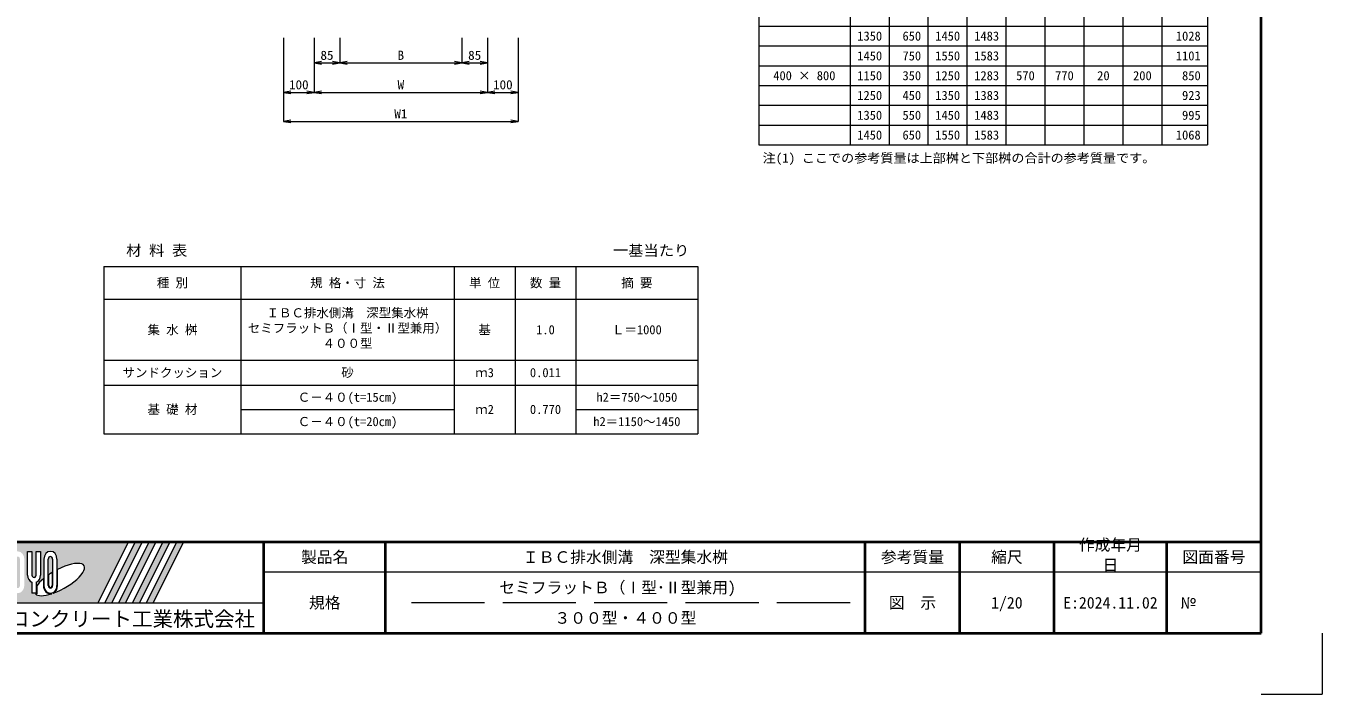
# Model space of a CAD drawing. Units: millimetres at full size. Extents: x 171976 to 209231, y 872007 to 885239.
# Drawn here: x 204975 to 209231, y 878947 to 881142 of the extents above; entities that cross this region are included whole.
import ezdxf
from ezdxf.enums import TextEntityAlignment as Align

# ---------------------------------------------------------------- set-up
doc = ezdxf.new("R2010")
doc.units = ezdxf.units.MM
doc.header["$LTSCALE"] = 40
doc.linetypes.add('DASHED', pattern=[7.5, 6, -1.5])
for name, color, linetype, lineweight in [('Defpoints_3', 8, 'Continuous', 0), ('図枠', 7, 'Continuous', 5), ('寸法線', 7, 'Continuous', 13), ('寸法表', 30, 'Continuous', 13), ('補助線', 8, 'Continuous', 5)]:
    doc.layers.add(name, color=color, linetype=linetype, lineweight=lineweight)
doc.layers.add('文字', color=7, linetype='Continuous')
doc.styles.add('ＭＳ ゴシック', font='')
doc.styles.add('ＭＳ 明朝', font='')
doc.styles.get('ＭＳ ゴシック').set_extended_font_data('MS Gothic')
doc.styles.get('ＭＳ 明朝').set_extended_font_data('MS Mincho')

# ---------------------------------------------------------------- blocks, each defined once
blk = doc.blocks.new('open_arrow')
at = {"color": 0, "linetype": 'Continuous', "lineweight": -2}
blk.add_lwpolyline([(7.5, 1.25), (0, 0), (7.5, -1.25)], dxfattribs=at)

msp = doc.modelspace()

# ---------------------------------------------------------------- hatches: boundary and pattern name
at = {"layer": '図枠'}
h = msp.add_hatch(color=256, dxfattribs=at)
h.paths.add_polyline_path([(204755.59, 879447.22), (204755.59, 879247.22), (205210.9, 879247.22), (205310.9, 879447.22)])
edge = h.paths.add_edge_path(flags=16)
edge.add_ellipse((205085.04, 879323.38), major_axis=(80.81, 45.23), ratio=0.3471473, start_angle=-144.31122, end_angle=72.1899, ccw=False)
edge.add_ellipse((205055.11, 879303.85), major_axis=(0, 27.5), ratio=0.8463542, start_angle=-160.70346, end_angle=-90)
edge.add_line((205078.39, 879303.85), (205078.39, 879356.28))
edge = h.paths.add_edge_path(flags=16)
edge.add_ellipse((205055.11, 879390.58), major_axis=(0, 25.38), ratio=0.8463542, start_angle=-90, end_angle=90, ccw=False)
edge.add_line((205076.6, 879390.58), (205076.6, 879303.85))
edge.add_ellipse((205055.11, 879303.85), major_axis=(0, 25.38), ratio=0.8463542, start_angle=90, end_angle=-90, ccw=False)
edge.add_line((205033.63, 879303.85), (205033.63, 879390.58))
edge = h.paths.add_edge_path(flags=16)
edge.add_line((205062.28, 879390.58), (205062.28, 879303.85))
edge.add_ellipse((205055.11, 879303.85), major_axis=(0, 8.46), ratio=0.8463542, start_angle=90, end_angle=-90, ccw=False)
edge.add_line((205047.95, 879303.85), (205047.95, 879390.58))
edge.add_ellipse((205055.11, 879390.58), major_axis=(0, 8.46), ratio=0.8463542, start_angle=-90, end_angle=90, ccw=False)
edge = h.paths.add_edge_path(flags=16)
edge.add_line((205060.48, 879346.25), (205060.48, 879303.85))
edge.add_ellipse((205055.11, 879303.85), major_axis=(0, 6.35), ratio=0.8463542, start_angle=90, end_angle=-90, ccw=False)
edge.add_line((205049.74, 879303.85), (205049.74, 879339.31))
edge.add_ellipse((205085.04, 879323.38), major_axis=(80.81, 45.23), ratio=0.3471473, start_angle=107.79174, end_angle=126.47132, ccw=False)
edge = h.paths.add_edge_path(flags=16)
edge.add_ellipse((205001.4, 879338.23), major_axis=(0, 25.38), ratio=0.8463542, start_angle=-163.34117, end_angle=-90, ccw=False)
edge.add_line((205008.56, 879314.3), (205008.56, 879278.47))
edge.add_line((205008.56, 879278.47), (204994.24, 879278.47))
edge.add_line((204994.24, 879278.47), (204994.24, 879314.3))
edge.add_ellipse((205001.4, 879338.23), major_axis=(0, 25.38), ratio=0.8463542, start_angle=90, end_angle=163.34117, ccw=False)
edge.add_line((204979.92, 879338.23), (204979.92, 879415.97))
edge.add_line((204979.92, 879415.97), (204994.24, 879415.97))
edge.add_line((204994.24, 879415.97), (204994.24, 879338.23))
edge.add_ellipse((205001.4, 879338.23), major_axis=(0, 8.46), ratio=0.8463542, start_angle=90, end_angle=-90)
edge.add_line((205008.56, 879338.23), (205008.56, 879415.97))
edge.add_line((205008.56, 879415.97), (205022.89, 879415.97))
edge.add_line((205022.89, 879415.97), (205022.89, 879338.23))
edge = h.paths.add_edge_path(flags=16)
edge.add_line((205031.84, 879325.75), (205031.84, 879303.85))
edge.add_ellipse((205055.11, 879303.85), major_axis=(0, 27.5), ratio=0.8463542, start_angle=90, end_angle=-171.54427)
edge.add_ellipse((205085.04, 879323.38), major_axis=(80.81, 45.23), ratio=0.3471473, start_angle=-178.64954, end_angle=-148.29244, ccw=False)
edge.add_line((205005.48, 879276.35), (205010.35, 879276.35))
edge.add_line((205010.35, 879276.35), (205010.35, 879303.17))
edge.add_ellipse((205085.04, 879323.38), major_axis=(80.81, 45.23), ratio=0.3471473, start_angle=148.21912, end_angle=165.90812, ccw=False)
edge = h.paths.add_edge_path(flags=16)
edge.add_ellipse((204947.69, 879390.58), major_axis=(0, 25.38), ratio=0.8463542, start_angle=-90, end_angle=90, ccw=False)
edge.add_line((204969.18, 879390.58), (204969.18, 879303.85))
edge.add_ellipse((204947.69, 879303.85), major_axis=(0, 25.38), ratio=0.8463542, start_angle=90, end_angle=-90, ccw=False)
edge.add_line((204926.21, 879303.85), (204926.21, 879390.58))
edge = h.paths.add_edge_path(flags=16)
edge.add_line((204954.85, 879390.58), (204954.85, 879303.85))
edge.add_ellipse((204947.69, 879303.85), major_axis=(0, 8.46), ratio=0.8463542, start_angle=90, end_angle=-90, ccw=False)
edge.add_line((204940.53, 879303.85), (204940.53, 879390.58))
edge.add_ellipse((204947.69, 879390.58), major_axis=(0, 8.46), ratio=0.8463542, start_angle=-90, end_angle=90, ccw=False)
h.paths.add_polyline_path([(204915.47, 879415.97), (204915.47, 879399.05), (204901.14, 879399.05), (204901.14, 879278.47), (204886.82, 879278.47), (204886.82, 879399.05), (204872.5, 879399.05), (204872.5, 879415.97)], flags=16)
for points in [[(205233.59, 879247.22), (205256.28, 879247.22), (205356.28, 879447.22), (205333.59, 879447.22)], [(205401.65, 879447.22), (205378.96, 879447.22), (205278.96, 879247.22), (205301.65, 879247.22)], [(205447.03, 879447.22), (205424.34, 879447.22), (205324.34, 879247.22), (205347.03, 879247.22)], [(205492.4, 879447.22), (205469.71, 879447.22), (205369.71, 879247.22), (205392.4, 879247.22)]]:
    msp.add_hatch(color=256, dxfattribs=at).paths.add_polyline_path(points)

# ---------------------------------------------------------------- linework, layer by layer
at = {"layer": 'Defpoints_3'}
for p, q in [((207380.59, 881140.76), (207680.59, 881140.76)), ((208192.59, 881140.76), (208704.59, 881140.76)), ((207380.59, 881075.76), (207680.59, 881075.76)), ((208192.59, 881075.76), (208704.59, 881075.76)), ((207380.59, 880945.76), (207680.59, 880945.76)), ((208192.59, 880945.76), (208704.59, 880945.76)), ((207380.59, 880880.76), (207680.59, 880880.76)), ((208192.59, 880880.76), (208704.59, 880880.76)), ((207380.59, 880815.76), (207680.59, 880815.76)), ((208192.59, 880815.76), (208704.59, 880815.76))]:
    msp.add_line(p, q, dxfattribs=at)
at = {"layer": 'Defpoints_3', "color": 7, "lineweight": 13}
for p in [(209230.59, 879147.22), (209030.59, 878947.22)]:
    msp.add_line(p, (209230.59, 878947.22), dxfattribs=at)
at = {"layer": '図枠', "lineweight": 40}
for p, q in [((209030.59, 879147.22), (209030.59, 884687.22)), ((201230.59, 879447.22), (209030.59, 879447.22)), ((205755.59, 879147.22), (205755.59, 879447.22)), ((206155.59, 879147.22), (206155.59, 879447.22)), ((207730.59, 879147.22), (207730.59, 879447.22)), ((208040.59, 879147.22), (208040.59, 879447.22)), ((208350.59, 879147.22), (208350.59, 879447.22)), ((208720.59, 879147.22), (208720.59, 879447.22)), ((201230.59, 879147.22), (209030.59, 879147.22))]:
    msp.add_line(p, q, dxfattribs=at)
at = {"layer": '図枠'}
for p, q in [((204755.59, 879447.22), (205310.9, 879447.22)), ((205310.9, 879447.22), (205210.9, 879247.22)), ((205333.59, 879447.22), (205233.59, 879247.22)), ((205356.28, 879447.22), (205256.28, 879247.22)), ((205378.96, 879447.22), (205278.96, 879247.22)), ((205401.65, 879447.22), (205301.65, 879247.22)), ((205424.34, 879447.22), (205324.34, 879247.22)), ((205333.59, 879447.22), (205356.28, 879447.22)), ((205447.03, 879447.22), (205347.03, 879247.22)), ((205469.71, 879447.22), (205369.71, 879247.22)), ((205378.96, 879447.22), (205401.65, 879447.22)), ((205492.4, 879447.22), (205392.4, 879247.22)), ((205424.34, 879447.22), (205447.03, 879447.22)), ((205469.71, 879447.22), (205492.4, 879447.22)), ((204979.92, 879415.97), (204994.24, 879415.97)), ((204979.92, 879338.23), (204979.92, 879415.97)), ((204994.24, 879415.97), (204994.24, 879338.23)), ((205008.56, 879415.97), (205022.89, 879415.97)), ((205008.56, 879338.23), (205008.56, 879415.97)), ((205022.89, 879415.97), (205022.89, 879338.23)), ((205033.63, 879390.58), (205033.63, 879303.85)), ((205047.95, 879303.85), (205047.95, 879390.58)), ((205062.28, 879390.58), (205062.28, 879303.85)), ((205076.6, 879303.85), (205076.6, 879390.58)), ((205060.48, 879346.25), (205060.48, 879303.85)), ((205078.39, 879303.85), (205078.39, 879356.28)), ((204994.24, 879314.3), (204994.24, 879278.47)), ((205008.56, 879314.3), (205008.56, 879278.47)), ((205010.35, 879303.17), (205010.35, 879276.35)), ((205031.84, 879325.75), (205031.84, 879303.85)), ((205049.74, 879303.85), (205049.74, 879339.31)), ((205008.56, 879278.47), (204994.24, 879278.47)), ((205005.48, 879276.35), (205010.35, 879276.35)), ((204755.59, 879247.22), (205210.9, 879247.22)), ((205233.59, 879247.22), (205256.28, 879247.22)), ((205278.96, 879247.22), (205301.65, 879247.22)), ((205324.34, 879247.22), (205347.03, 879247.22)), ((205369.71, 879247.22), (205392.4, 879247.22))]:
    msp.add_line(p, q, dxfattribs=at)
at = {"layer": '図枠', "lineweight": 13}
for p, q in [((207266.64, 879447.22), (209030.59, 879447.22)), ((209030.59, 879347.22), (205755.59, 879347.22))]:
    msp.add_line(p, q, dxfattribs=at)
at = {"layer": '図枠', "linetype": 'DASHED', "lineweight": 9}
msp.add_line((207680.59, 879247.22), (206205.59, 879247.22), dxfattribs=at)
at = {"layer": '図枠'}
for centre, major_axis, ratio, start_param, end_param in [((205055.11, 879390.58), (0, 25.38), 0.846354, 4.712389, 7.8539816), ((205055.11, 879390.58), (0, 8.46), 0.846354, 4.712389, 7.8539816), ((205085.04, 879323.38), (80.81, 45.23), 0.347147, 1.6817405, 1.8219833), ((205085.04, 879323.38), (80.81, 45.23), 0.347147, 4.2621853, 7.7429163), ((205001.4, 879338.23), (0, 25.38), 0.846354, 1.5707963, 2.8017557), ((205001.4, 879338.23), (0, 8.46), 0.846354, 1.5707963, 4.712389), ((205001.4, 879338.23), (0, 25.38), 0.846354, 3.4814296, 4.712389), ((205085.04, 879323.38), (80.81, 45.23), 0.347147, 2.0815197, 2.5155126), ((205055.11, 879303.85), (0, 27.5), 0.846354, 1.5707963, 3.3154679), ((205055.11, 879303.85), (0, 25.38), 0.846354, 1.5707963, 4.712389), ((205055.11, 879303.85), (0, 8.46), 0.846354, 1.5707963, 4.712389), ((205055.11, 879303.85), (0, 6.35), 0.846354, 1.5707963, 4.712389), ((205055.11, 879303.85), (0, 27.5), 0.846354, 3.5338438, 4.712389), ((205085.04, 879323.38), (80.81, 45.23), 0.347147, 3.2093975, 4.2004451)]:
    msp.add_ellipse(centre, major_axis=major_axis, ratio=ratio, start_param=start_param, end_param=end_param, dxfattribs=at)
at = {"layer": '寸法線'}
for p, q in [((205820.59, 881102.29), (205820.59, 880923.41)), ((205820.59, 881102.29), (205820.59, 880827.99)), ((205920.59, 881102.29), (205920.59, 881020.15)), ((205920.59, 881102.29), (205920.59, 880923.41)), ((205920.59, 881102.29), (205920.59, 880923.41)), ((206005.59, 881102.29), (206005.59, 881020.15)), ((206005.59, 881102.29), (206005.59, 881020.15)), ((206405.59, 881102.29), (206405.59, 881020.15)), ((206405.59, 881102.29), (206405.59, 881020.15)), ((206490.59, 881102.29), (206490.59, 881020.15)), ((206490.59, 881102.29), (206490.59, 880923.41)), ((206490.59, 881102.29), (206490.59, 880923.41)), ((206590.59, 881102.29), (206590.59, 880923.41)), ((206590.59, 881102.29), (206590.59, 880827.99)), ((205920.59, 881020.15), (206005.59, 881020.15)), ((206005.59, 881020.15), (206405.59, 881020.15)), ((206405.59, 881020.15), (206490.59, 881020.15)), ((205820.59, 880923.41), (205920.59, 880923.41)), ((205920.59, 880923.41), (206490.59, 880923.41)), ((206490.59, 880923.41), (206590.59, 880923.41)), ((205820.59, 880827.99), (206590.59, 880827.99))]:
    msp.add_line(p, q, dxfattribs=at)
at = {"layer": '寸法表'}
for p, q in [((207380.59, 882970.08), (207380.59, 880750.76)), ((207808.59, 882970.08), (207808.59, 880750.76)), ((208704.59, 882970.08), (208704.59, 880750.76)), ((208854.59, 882970.08), (208854.59, 880750.76)), ((207680.59, 882835.42), (207680.59, 880750.76)), ((207936.59, 882835.42), (207936.59, 880750.76)), ((208064.59, 882835.42), (208064.59, 880750.76)), ((208192.59, 882835.42), (208192.59, 880750.76)), ((208320.59, 882835.42), (208320.59, 880750.76)), ((208448.59, 882835.42), (208448.59, 880750.76)), ((208576.59, 882835.42), (208576.59, 880750.76)), ((207680.59, 881140.76), (208192.59, 881140.76)), ((208704.59, 881140.76), (208854.59, 881140.76)), ((207680.59, 881075.76), (208192.59, 881075.76)), ((208704.59, 881075.76), (208854.59, 881075.76)), ((207380.59, 881010.76), (208854.59, 881010.76)), ((207680.59, 880945.76), (208192.59, 880945.76)), ((208704.59, 880945.76), (208854.59, 880945.76)), ((207680.59, 880880.76), (208192.59, 880880.76)), ((208704.59, 880880.76), (208854.59, 880880.76)), ((207680.59, 880815.76), (208192.59, 880815.76)), ((208704.59, 880815.76), (208854.59, 880815.76)), ((207380.59, 880750.76), (208854.59, 880750.76)), ((205230.59, 880351.84), (207180.59, 880351.84)), ((205230.59, 880351.84), (205230.59, 879802.24)), ((205680.59, 880351.84), (205680.59, 879802.24)), ((206380.59, 880351.84), (206380.59, 879802.24)), ((206580.59, 880351.84), (206580.59, 879802.24)), ((206780.59, 880351.84), (206780.59, 879802.24)), ((207180.59, 880351.84), (207180.59, 879802.24)), ((205230.59, 880243.84), (207180.59, 880243.84)), ((205230.59, 880043.84), (207180.59, 880043.84)), ((205230.59, 879962.24), (207180.59, 879962.24)), ((205680.59, 879882.24), (206380.59, 879882.24)), ((206780.59, 879882.24), (207180.59, 879882.24)), ((205230.59, 879802.24), (207180.59, 879802.24))]:
    msp.add_line(p, q, dxfattribs=at)
at = {"layer": '補助線', "lineweight": 13}
msp.add_line((204755.59, 879247.22), (205755.59, 879247.22), dxfattribs=at)

# ---------------------------------------------------------------- block references
at = {"layer": '寸法線', "xscale": 3.2, "yscale": 3.2}
for p in [(205920.59, 881020.15), (206005.59, 881020.15), (206405.59, 881020.15), (205820.59, 880923.41), (205920.59, 880923.41), (206490.59, 880923.41), (205820.59, 880827.99)]:
    msp.add_blockref('open_arrow', p, dxfattribs=at)
at = {"layer": '寸法線', "xscale": 3.2, "yscale": 3.2, "rotation": 180}
for p in [(206005.59, 881020.15), (206405.59, 881020.15), (206490.59, 881020.15), (205920.59, 880923.41), (206490.59, 880923.41), (206590.59, 880923.41), (206590.59, 880827.99)]:
    msp.add_blockref('open_arrow', p, dxfattribs=at)

# ---------------------------------------------------------------- texts
at = {"layer": '図枠', "style": 'ＭＳ ゴシック'}
for s, p in [('作成年月', (208431.99, 879456.45)), ('日', (208509.69, 879389.79))]:
    msp.add_text(s, height=37.98, dxfattribs=at).set_placement(p, align=Align.TOP_LEFT)
for s, height, p in [('製品名', 37.98, (205955.59, 879397.22)), ('ＩＢＣ排水側溝\u3000深型集水桝', 37.98, (206943.09, 879397.22)), ('参考質量', 37.98, (207885.59, 879397.22)), ('縮尺', 37.98, (208195.59, 879397.22)), ('図面番号', 37.98, (208875.59, 879397.22)), ('セミフラットＢ（Ⅰ型･Ⅱ型兼用)\u3000', 37.98, (206943.09, 879297.22)), ('規格', 37.98, (205955.59, 879247.22)), ('図\u3000示', 37.98, (207885.59, 879247.22)), ('1/20', 37.98, (208195.59, 879247.22)), ('E:2024.11.02', 37.98, (208535.59, 879247.22)), ('東洋コンクリート工業株式会社', 49.37, (205255.59, 879194.09)), ('３００型・４００型', 37.98, (206943.09, 879197.22))]:
    msp.add_text(s, height=height, dxfattribs=at).set_placement(p, align=Align.MIDDLE_CENTER)
msp.add_text('№', height=37.98, dxfattribs=at).set_placement((208764.94, 879247.22), align=Align.MIDDLE_LEFT)
at = {"layer": '寸法線', "style": 'ＭＳ 明朝', "width": 1.05}
for s, p in [('85', (205963.09, 881045.15)), ('B', (206205.59, 881045.15)), ('85', (206448.09, 881045.15)), ('100', (205870.59, 880948.41)), ('W', (206205.59, 880948.41)), ('100', (206540.59, 880948.41)), ('W1', (206205.59, 880852.99))]:
    msp.add_text(s, height=30.02, dxfattribs=at).set_placement(p, align=Align.MIDDLE_CENTER)
at = {"layer": '寸法表', "style": 'ＭＳ 明朝'}
for s, p in [('1350', (207786.09, 881108.26)), ('650', (207914.09, 881108.26)), ('1450', (208042.09, 881108.26)), ('1483', (208170.09, 881108.26)), ('1028', (208832.09, 881108.26)), ('1450', (207786.09, 881043.26)), ('750', (207914.09, 881043.26)), ('1550', (208042.09, 881043.26)), ('1583', (208170.09, 881043.26)), ('1101', (208832.09, 881043.26)), ('1150', (207786.09, 880978.26)), ('350', (207914.09, 880978.26)), ('1250', (208042.09, 880978.26)), ('1283', (208170.09, 880978.26)), ('850', (208832.09, 880978.26)), ('1250', (207786.09, 880913.26)), ('450', (207914.09, 880913.26)), ('1350', (208042.09, 880913.26)), ('1383', (208170.09, 880913.26)), ('923', (208832.09, 880913.26)), ('1350', (207786.09, 880848.26)), ('550', (207914.09, 880848.26)), ('1450', (208042.09, 880848.26)), ('1483', (208170.09, 880848.26)), ('995', (208832.09, 880848.26)), ('1450', (207786.09, 880783.26)), ('650', (207914.09, 880783.26)), ('1550', (208042.09, 880783.26)), ('1583', (208170.09, 880783.26)), ('1068', (208832.09, 880783.26))]:
    msp.add_text(s, height=30.02, dxfattribs=at).set_placement(p, align=Align.MIDDLE_RIGHT)
for s, p in [('400 × 800', (207530.59, 880978.26)), ('570', (208256.59, 880978.26)), ('770', (208384.59, 880978.26)), ('20', (208512.59, 880978.26)), ('200', (208640.59, 880978.26)), ('種 別', (205455.59, 880297.84)), ('規 格・寸 法', (206030.59, 880297.84)), ('単 位', (206480.59, 880297.84)), ('数 量', (206680.59, 880297.84)), ('摘 要', (206980.59, 880297.84)), ('集 水 桝', (205455.59, 880143.84)), ('基', (206480.59, 880143.84)), ('1.0', (206680.59, 880143.84)), ('Ｌ＝1000', (206980.59, 880143.84)), ('砂', (206030.59, 880003.04)), ('サンドクッション', (205455.59, 880003.04)), ('ｍ3', (206480.59, 880003.04)), ('0.011', (206680.59, 880003.04)), ('Ｃ－４０(t=15cm)', (206030.59, 879922.24)), ('h2＝750～1050', (206980.59, 879922.24)), ('基 礎 材', (205455.59, 879882.24)), ('ｍ2', (206480.59, 879882.24)), ('0.770', (206680.59, 879882.24)), ('Ｃ－４０(t=20cm)', (206030.59, 879842.24)), ('h2＝1150～1450', (206980.59, 879842.24))]:
    msp.add_text(s, height=30.02, dxfattribs=at).set_placement(p, align=Align.MIDDLE_CENTER)
for s, p in [('ＩＢＣ排水側溝\u3000深型集水桝', (205764.41, 880214.32)), ('セミフラットＢ（Ⅰ型・Ⅱ型兼用）', (205702.99, 880164.32)), ('４００型', (205948.69, 880114.32))]:
    msp.add_text(s, height=30.02, dxfattribs=at).set_placement(p, align=Align.TOP_LEFT)
at = {"layer": '文字', "style": 'ＭＳ 明朝', "width": 1.05}
for s, height, p in [('注(1) ここでの参考質量は上部桝と下部桝の合計の参考質量です。', 30.02, (207393.45, 880683.68)), ('一基当たり', 35.03, (206901.82, 880376.2))]:
    msp.add_text(s, height=height, dxfattribs=at).set_placement(p, align=Align.BOTTOM_LEFT)
msp.add_text('材 料 表', height=35.03, dxfattribs=at).set_placement((205403.99, 880376.2), align=Align.BOTTOM_CENTER)

doc.saveas('drawing.dxf')
